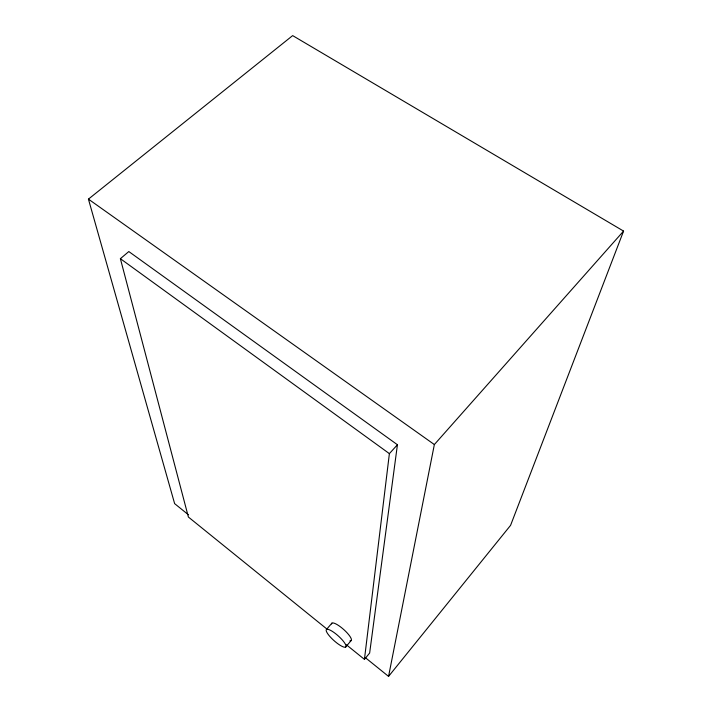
<?xml version="1.0" encoding="UTF-8"?>
<svg xmlns="http://www.w3.org/2000/svg" width="712" height="712" viewBox="0 0 712 712"><rect width="100%" height="100%" fill="white"/><g stroke="black" fill="none" stroke-linecap="round" stroke-linejoin="round"><path stroke-width="1.07" d="M346.308 644.716L364.437 659.365L389.384 453.633L397.43 444.751L128.819 251.558L120.381 258.687L188.386 517.028L327.324 629.364M397.43 444.751L369.644 653.064L364.437 659.365M365.265 657.594L388.556 676.4L434.356 444.555L623.57 231.088L292.659 35.6L88.43 199.129L174.627 503.624L188.422 514.776M623.57 231.088L510.584 525.34L388.556 676.4M345.64 647.083A13.047 3.177 41.8 0 0 333.795 632.345A13.047 3.177 41.8 0 0 328.873 635.3A13.047 3.177 41.8 0 0 345.64 647.083L351.007 640.711M326.505 629.444L331.917 623.134M88.43 199.129L434.356 444.555M120.381 258.687L389.384 453.633M331.543 623.943A13.003 3.257 41.7 0 1 344.279 630.031A13.003 3.257 41.7 0 1 349.93 640.871"/></g></svg>
